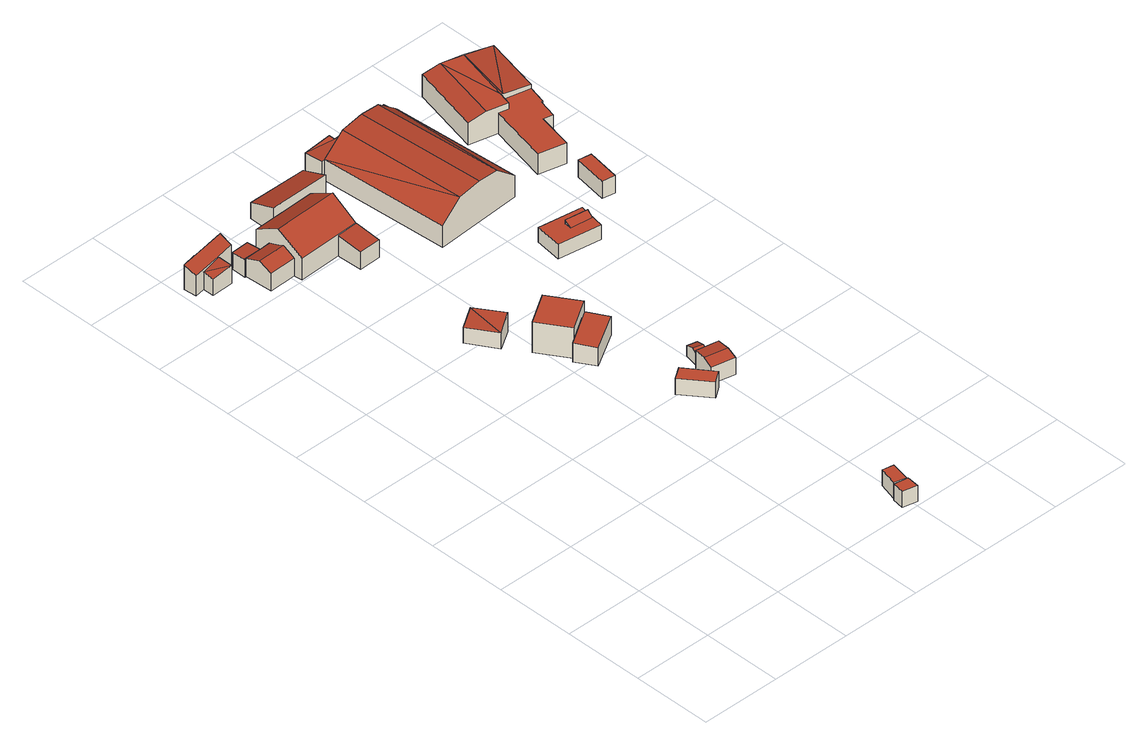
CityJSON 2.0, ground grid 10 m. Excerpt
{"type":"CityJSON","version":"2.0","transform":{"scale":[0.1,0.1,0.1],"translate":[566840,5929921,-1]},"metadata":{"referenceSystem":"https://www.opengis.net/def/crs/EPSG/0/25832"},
"CityObjects":{
"building1":{"type":"Building","attributes":{"Grundfläche 2D":"13.813193","Grundhöhe NN":"0.367"},"geometry":[{"type":"Solid","lod":"3","boundaries":[[[[0,1,2,3,4,5,6,7]],[[8,9,10]],[[8,10,11]],[[8,11,12,13,7,6,5,4,14,15]],[[0,7,13,16]],[[17,18,3,2,1,0,16,19]],[[4,3,18,14]],[[10,9,20,21]],[[11,10,21,12]],[[9,8,15,20]],[[15,14,18,17,19,16,13,12,21,20]]]],"semantics":{"surfaces":[{"type":"RoofSurface"},{"type":"WallSurface"},{"type":"GroundSurface"}],"values":[[0,0,0,1,1,1,1,1,1,1,2]]}}]},
"building2":{"type":"Building","attributes":{"Grundfläche 2D":"4.360976","Grundhöhe NN":"0.367"},"geometry":[{"type":"Solid","lod":"3","boundaries":[[[[22,23,24,25]],[[26,27,25,24]],[[27,28,22,25]],[[28,29,23,22]],[[29,26,24,23]],[[29,28,27,26]]]],"semantics":{"surfaces":[{"type":"RoofSurface"},{"type":"WallSurface"},{"type":"GroundSurface"}],"values":[[0,1,1,1,1,2]]}}]},
"building3":{"type":"Building","attributes":{"Grundfläche 2D":"6.453850","Grundhöhe NN":"0.434"},"geometry":[{"type":"Solid","lod":"3","boundaries":[[[[30,31,32,33]],[[34,35,36,37]],[[38,39,33,32]],[[39,40,30,33]],[[40,41,31,30]],[[41,38,32,31]],[[42,43,37,36]],[[43,44,34,37]],[[44,45,35,34]],[[45,42,36,35]],[[41,40,39,38]],[[45,44,43,42]]]],"semantics":{"surfaces":[{"type":"RoofSurface"},{"type":"WallSurface"},{"type":"GroundSurface"}],"values":[[0,0,1,1,1,1,1,1,1,1,2,2]]}}]},
"building4":{"type":"Building","attributes":{"Grundfläche 2D":"11.441274","Grundhöhe NN":"0.383"},"geometry":[{"type":"Solid","lod":"3","boundaries":[[[[46,47,48]],[[46,48,49]],[[50,51,48,47]],[[51,52,49,48]],[[52,53,46,49]],[[53,50,47,46]],[[53,52,51,50]]]],"semantics":{"surfaces":[{"type":"RoofSurface"},{"type":"WallSurface"},{"type":"GroundSurface"}],"values":[[0,0,1,1,1,1,2]]}}]},
"building5":{"type":"Building","attributes":{"Grundfläche 2D":"72.468639","Grundhöhe NN":"0.550"},"geometry":[{"type":"Solid","lod":"3","boundaries":[[[[54,55,56,57,58]],[[56,55,59,60,61]],[[62,63,64,65,66,67]],[[68,63,62,69]],[[70,71,72,73,74]],[[64,63,68,75,76,59,55,54,58,77,78,65]],[[70,61,60,59,76,79,71]],[[56,61,70,80,81,57]],[[58,57,81,77]],[[67,66,65,78,82]],[[69,62,67,82,83]],[[68,69,83,75]],[[72,71,79,84]],[[73,72,84,85]],[[74,73,85,86]],[[70,74,86,80]],[[86,85,84,79,76,75,83,82,78,77,81,80]]]],"semantics":{"surfaces":[{"type":"RoofSurface"},{"type":"WallSurface"},{"type":"GroundSurface"}],"values":[[0,0,0,0,0,1,1,1,1,1,1,1,1,1,1,1,2]]}}]},
"building6":{"type":"Building","attributes":{"Grundfläche 2D":"7.391100","Grundhöhe NN":"0.400"},"geometry":[{"type":"Solid","lod":"3","boundaries":[[[[87,88,89,90]],[[91,92,90,89]],[[92,93,87,90]],[[93,94,88,87]],[[94,91,89,88]],[[94,93,92,91]]]],"semantics":{"surfaces":[{"type":"RoofSurface"},{"type":"WallSurface"},{"type":"GroundSurface"}],"values":[[0,1,1,1,1,2]]}}]},
"building7":{"type":"Building","attributes":{"Grundfläche 2D":"20.047132","Grundhöhe NN":"0.437"},"geometry":[{"type":"Solid","lod":"3","boundaries":[[[[95,96,97,98]],[[99,100,98,97]],[[100,101,95,98]],[[101,102,96,95]],[[102,99,97,96]],[[102,101,100,99]]]],"semantics":{"surfaces":[{"type":"RoofSurface"},{"type":"WallSurface"},{"type":"GroundSurface"}],"values":[[0,1,1,1,1,2]]}}]},
"building8":{"type":"Building","attributes":{"Grundfläche 2D":"14.409831","Grundhöhe NN":"0.476"},"geometry":[{"type":"Solid","lod":"3","boundaries":[[[[103,104,105,106]],[[104,103,107,108]],[[105,104,108,109]],[[106,105,109,110]],[[103,106,110,107]],[[108,107,110,109]]]],"semantics":{"surfaces":[{"type":"RoofSurface"},{"type":"WallSurface"},{"type":"GroundSurface"}],"values":[[0,1,1,1,1,2]]}}]},
"building9":{"type":"Building","attributes":{"Grundfläche 2D":"8.618400","Grundhöhe NN":"0.373"},"geometry":[{"type":"Solid","lod":"3","boundaries":[[[[111,112,113,114]],[[115,111,114,116]],[[116,114,113,117,118]],[[115,116,118,119]],[[112,111,115,119,120]],[[113,112,120,117]],[[118,117,120,119]]]],"semantics":{"surfaces":[{"type":"RoofSurface"},{"type":"WallSurface"},{"type":"GroundSurface"}],"values":[[0,0,1,1,1,1,2]]}}]},
"building10":{"type":"Building","attributes":{"Grundfläche 2D":"2.384073","Grundhöhe NN":"0.403"},"geometry":[{"type":"Solid","lod":"3","boundaries":[[[[121,122,123,124]],[[125,121,124,126]],[[126,124,123,127,128]],[[125,126,128,129]],[[122,121,125,129,130]],[[123,122,130,127]],[[128,127,130,129]]]],"semantics":{"surfaces":[{"type":"RoofSurface"},{"type":"WallSurface"},{"type":"GroundSurface"}],"values":[[0,0,1,1,1,1,2]]}}]},
"building11":{"type":"Building","attributes":{"Grundfläche 2D":"25.087626","Grundhöhe NN":"0.550"},"geometry":[{"type":"Solid","lod":"3","boundaries":[[[[131,132,133,134]],[[135,136,134,133]],[[136,137,131,134]],[[137,138,132,131]],[[138,135,133,132]],[[138,137,136,135]]]],"semantics":{"surfaces":[{"type":"RoofSurface"},{"type":"WallSurface"},{"type":"GroundSurface"}],"values":[[0,1,1,1,1,2]]}}]},
"building12":{"type":"Building","attributes":{"Grundfläche 2D":"198.166847","Grundhöhe NN":"0.487"},"geometry":[{"type":"Solid","lod":"3","boundaries":[[[[139,140,141]],[[142,141,143]],[[139,141,142]],[[144,142,143,145]],[[146,144,145,147]],[[146,147,148]],[[146,148,149]],[[150,151,152]],[[153,152,151,154,155,156]],[[155,148,147,145,143,141,140,157,158,156]],[[148,155,159,160,149]],[[139,142,144,146,149,160,161]],[[140,139,161,157]],[[153,156,158,162]],[[152,153,162,163]],[[150,152,163,164]],[[151,150,164,165]],[[154,151,165,166]],[[154,166,159,155]],[[159,166,165,164,163,162,158,157,161,160]]]],"semantics":{"surfaces":[{"type":"RoofSurface"},{"type":"WallSurface"},{"type":"GroundSurface"}],"values":[[0,0,0,0,0,0,0,0,0,1,1,1,1,1,1,1,1,1,1,2]]}}]},
"building13":{"type":"Building","attributes":{"Grundfläche 2D":"19.031768","Grundhöhe NN":"0.457"},"children":["building13-1"],"geometry":[{"type":"Solid","lod":"3","boundaries":[[[[167,168,169,170]],[[170,169,171,172]],[[167,170,172,173]],[[168,167,173,174]],[[169,168,174,171]],[[172,171,174,173]]]],"semantics":{"surfaces":[{"type":"RoofSurface"},{"type":"WallSurface"},{"type":"GroundSurface"}],"values":[[0,1,1,1,1,2]]}}]},
"building13-1":{"type":"BuildingInstallation","parents":["building13"],"geometry":[{"type":"MultiSurface","lod":"3","boundaries":[[[175,176,177,178]],[[177,176,179]],[[175,178,180]],[[176,175,180,179]]],"semantics":{"surfaces":[{"type":"RoofSurface"},{"type":"WallSurface"}],"values":[0,1,1,1]}}]},
"building14":{"type":"Building","attributes":{"Grundfläche 2D":"6.908281","Grundhöhe NN":"0.087"},"geometry":[{"type":"Solid","lod":"3","boundaries":[[[[181,182,183,184]],[[185,186,184,183]],[[186,187,181,184]],[[187,188,182,181]],[[188,185,183,182]],[[188,187,186,185]]]],"semantics":{"surfaces":[{"type":"RoofSurface"},{"type":"WallSurface"},{"type":"GroundSurface"}],"values":[[0,1,1,1,1,2]]}}]},
"building15":{"type":"Building","attributes":{"Grundfläche 2D":"109.339536","Grundhöhe NN":"-0.028"},"geometry":[{"type":"Solid","lod":"3","boundaries":[[[[189,190,191,192]],[[190,193,194,191]],[[195,196,194]],[[196,191,194]],[[197,198,195]],[[198,196,195]],[[199,200,201,202,203,204,205,206,207,208]],[[189,192,209,210]],[[199,193,190,189,210,211,200]],[[193,199,208,194]],[[195,194,208,207,197]],[[197,207,212,213,198]],[[192,191,196,198,213,209]],[[201,200,211,214]],[[202,201,214,215]],[[203,202,215,216]],[[204,203,216,217]],[[205,204,217,218]],[[206,205,218,219]],[[207,206,219,212]],[[218,217,216,215,214,211,210,209,213,212,219]]]],"semantics":{"surfaces":[{"type":"RoofSurface"},{"type":"WallSurface"},{"type":"GroundSurface"}],"values":[[0,0,0,0,0,0,0,1,1,1,1,1,1,1,1,1,1,1,1,1,2]]}}]}
},
"vertices":[
[67,782,47],[25,775,47],[23,775,47],[6,772,46],[7,756,40],[20,758,40],[46,763,40],[68,767,40],[20,758,37],[20,744,35],[47,745,38],[46,763,39],[46,763,14],[68,767,14],[7,756,14],[20,758,14],[67,782,14],[23,775,14],[6,772,14],[25,775,14],[20,744,14],[47,745,14],
[64,761,36],[64,742,37],[87,742,37],[86,762,36],[87,742,14],[86,762,14],[64,761,14],[64,742,14],
[284,5,35],[302,1,35],[304,17,35],[286,20,35],[303,18,35],[308,42,35],[294,45,35],[288,22,35],[304,17,14],[286,20,14],[284,5,14],[302,1,14],[294,45,14],[288,22,14],[303,18,14],[308,42,14],
[170,476,35],[194,491,40],[174,525,38],[149,510,35],[194,491,14],[174,525,14],[149,510,14],[170,476,14],
[99,743,58],[99,730,65],[180,733,65],[179,764,47],[98,761,47],[101,697,44],[155,699,44],[181,700,44],[65,722,47],[100,723,47],[99,730,44],[99,743,39],[87,742,39],[64,742,39],[100,707,39],[66,706,39],[181,700,43],[155,699,43],[156,667,39],[183,668,39],[182,700,43],[100,707,16],[101,697,16],[98,761,16],[99,743,16],[155,699,16],[181,700,16],[179,764,16],[64,742,16],[66,706,16],[156,667,16],[183,668,16],[182,700,16],
[286,276,35],[261,309,35],[246,299,35],[272,266,35],[246,299,14],[272,266,14],[286,276,14],[261,309,14],
[213,413,54],[251,437,54],[227,474,54],[189,450,54],[227,474,14],[189,450,14],[213,413,14],[251,437,14],
[251,437,40],[207,409,40],[221,386,39],[266,413,39],[251,437,15],[207,409,15],[221,386,15],[266,413,15],
[315,292,40],[318,309,38],[290,314,38],[287,298,40],[313,279,36],[284,285,36],[290,314,14],[284,285,14],[313,279,14],[318,309,14],
[308,321,32],[310,332,28],[298,335,28],[296,324,32],[306,313,28],[294,316,28],[298,335,14],[294,316,14],[306,313,14],[310,332,14],
[133,771,50],[208,772,50],[208,805,37],[133,805,37],[208,805,16],[133,805,16],[133,771,16],[208,772,16],
[352,642,43],[341,804,43],[339,804,45],[326,641,65],[314,803,65],[299,639,68],[288,801,68],[269,637,65],[259,799,65],[231,797,43],[242,635,43],[263,823,41],[226,820,41],[263,815,41],[338,820,41],[228,797,42],[231,797,42],[339,804,42],[341,804,15],[339,804,15],[231,797,15],[242,635,15],[352,642,15],[338,820,15],[263,815,15],[263,823,15],[226,820,15],[228,797,15],
[367,531,34],[373,565,34],[318,573,34],[313,539,34],[318,573,15],[313,539,15],[367,531,15],[373,565,15],
[370,554,39],[342,558,39],[341,549,34],[369,546,34],[342,558,34],[370,554,34],
[433,578,34],[440,620,34],[424,623,34],[417,581,34],[424,623,11],[417,581,11],[433,578,11],[440,620,11],
[381,740,39],[402,735,45],[423,824,45],[402,829,39],[428,729,45],[432,745,45],[435,744,44],[451,818,44],[468,737,42],[485,809,42],[428,729,37],[416,732,37],[398,656,37],[432,648,37],[442,693,37],[454,690,37],[460,714,37],[462,714,37],[468,737,37],[432,745,37],[402,829,10],[381,740,10],[416,732,10],[468,737,10],[485,809,10],[398,656,10],[432,648,10],[442,693,10],[454,690,10],[460,714,10],[462,714,10]
]}
